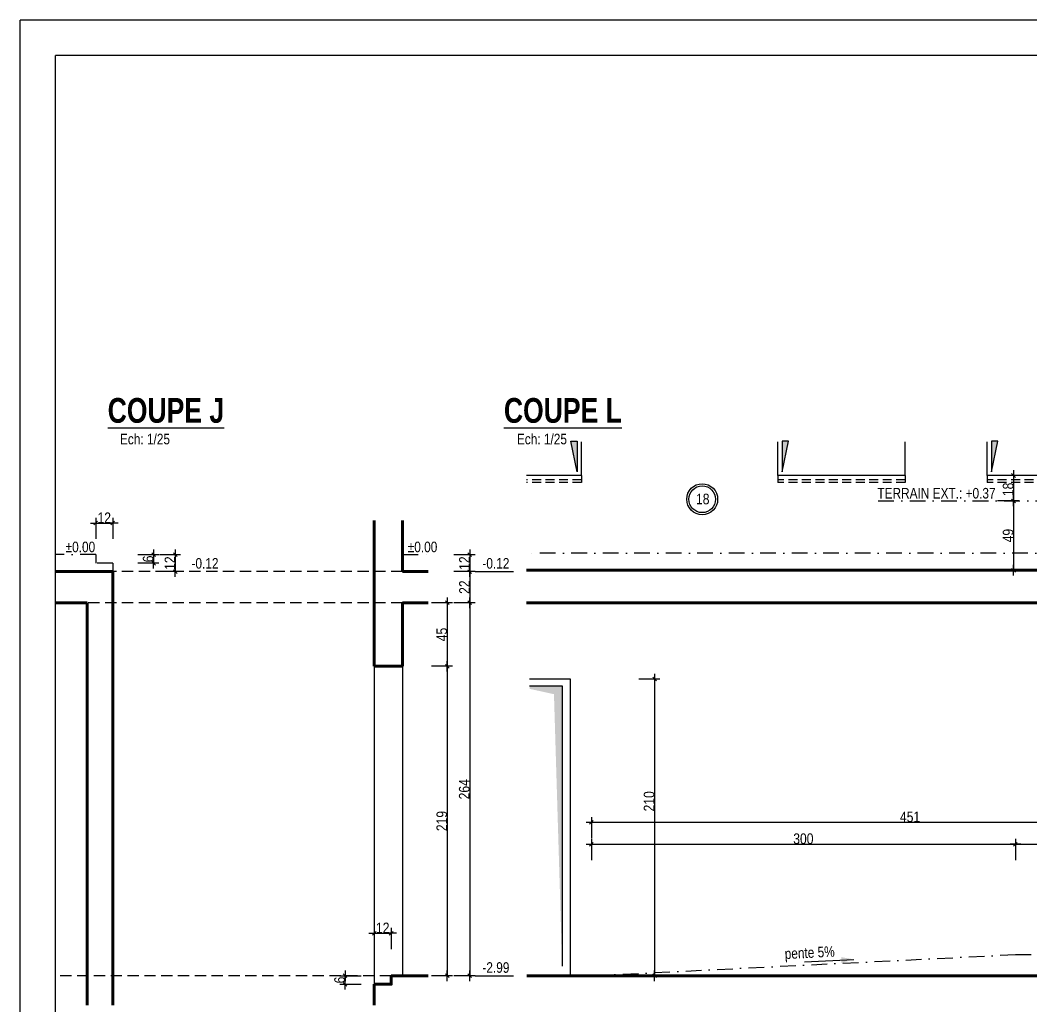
# Model space of a CAD drawing. Header units: centimetres. Extents: x 38820 to 82487, y -36363 to -12804.
# Drawn here: x 45899 to 47329, y -23918 to -22523 of the extents above; entities that cross this region are included whole.
import ezdxf
from ezdxf.enums import TextEntityAlignment as Align

# ---------------------------------------------------------------- set-up
doc = ezdxf.new("R2010")
doc.units = ezdxf.units.CM
doc.header["$LTSCALE"] = 0.5
for name, pattern in [('CACHE2', [4.7625, 3.175, -1.5875]), ('CACHEX2', [19.05, 12.7, -6.35]), ('TIRETPT2', [12.7, 6.35, -3.175, 0, -3.175])]:
    doc.linetypes.add(name, pattern=pattern)
doc.layers.get('DEFPOINTS').update_dxf_attribs({"linetype": 'CONTINUOUS'})
for name, color, linetype in [('01_Cad_2', 5, 'CONTINUOUS'), ('01_cote_gen', 4, 'CONTINUOUS'), ('01_linteaux', 2, 'CONTINUOUS'), ('01_murs_sup', 2, 'CACHEX2'), ('01_texte', 230, 'CONTINUOUS'), ('AA_COTES', 2, 'CONTINUOUS')]:
    doc.layers.add(name, color=color, linetype=linetype)
doc.layers.add('01_murs_coup', color=5, linetype='CONTINUOUS', lineweight=60)
doc.styles.add('Arial Narrow', font='ARIALN.TTF')
doc.styles.add('impact', font='impact.ttf')
doc.styles.add('MATTE_TXT', font='arial.ttf')
doc.styles.add('STYLE2', font='ARIALN.TTF')
doc.dimstyles.new('JB25', dxfattribs={"dimscale": 0.1, "dimtxt": 150, "dimasz": 15, "dimexe": 0.1, "dimexo": 0.1, "dimgap": 0.09, "dimtad": 1, "dimdec": 1, "dimlfac": 0.5, "dimdsep": 46, "dimtxsty": 'STYLE2', "dimblk1": 'BOND_G', "dimblk2": 'BOND_D', "dimsah": 1, "dimcen": 1.5, "dimdle": 0.01, "dimse1": 1, "dimse2": 1, "dimclrd": 4, "dimclre": 2, "dimclrt": 6, "dimazin": 2, "dimtfac": 2.333333, "dimtdec": 1, "dimtix": 1, "dimtmove": 2, "dimatfit": 3, "dimldrblk": 'BOND_G', "dimfxl": 1, "dimtolj": 1, "dimtzin": 0, "dimarcsym": 0})

# ---------------------------------------------------------------- blocks, each defined once
blk = doc.blocks.new('BOND_G')
at = {"layer": 'AA_COTES', "color": 0}
for p, q in [((0, -5), (0, 15)), ((5, 0), (-5, 0)), ((1.77, 1.77), (-1.77, -1.77))]:
    blk.add_line(p, q, dxfattribs=at)
blk = doc.blocks.new('BOND_D')
at = {"layer": 'AA_COTES', "color": 0}
for p, q in [((5, 0), (-5, 0)), ((-1.77, -1.77), (1.77, 1.77)), ((0, 5), (0, -15))]:
    blk.add_line(p, q, dxfattribs=at)
blk = doc.blocks.new('*D1069')
at = {"layer": '01_cote_gen', "color": 4, "lineweight": -2, "transparency": 16777216}
blk.add_line((46535.5, -23304.9), (46535.5, -23345.9), dxfattribs=at)
at = {"layer": 'DEFPOINTS', "color": 0}
for p in [(46476.6, -23303.4), (46476.6, -23347.4), (46535.5, -23347.4)]:
    blk.add_point(p, dxfattribs=at)
at = {"layer": '01_cote_gen', "color": 4, "lineweight": -2, "transparency": 16777216, "xscale": 1.5, "yscale": 1.5, "zscale": 1.5}
for name, p, rotation in [('BOND_G', (46535.5, -23303.4), 90), ('BOND_D', (46535.5, -23347.4), 270)]:
    blk.add_blockref(name, p, dxfattribs=dict(at, rotation=rotation))
at = {"layer": '01_cote_gen', "color": 6, "transparency": 16777216, "insert": (46528, -23325.4), "char_height": 15, "attachment_point": 5, "rotation": 90, "style": 'STYLE2'}
blk.add_mtext('\\A1;22', dxfattribs=at)
blk = doc.blocks.new('*D1070')
at = {"layer": '01_cote_gen', "color": 4, "lineweight": -2, "transparency": 16777216}
blk.add_line((46535.5, -23348.9), (46535.5, -23873.9), dxfattribs=at)
at = {"layer": 'DEFPOINTS', "color": 0}
for p in [(46513, -23347.4), (46476.6, -23875.4), (46535.5, -23875.4)]:
    blk.add_point(p, dxfattribs=at)
at = {"layer": '01_cote_gen', "color": 4, "lineweight": -2, "transparency": 16777216, "xscale": 1.5, "yscale": 1.5, "zscale": 1.5}
for name, p, rotation in [('BOND_G', (46535.5, -23347.4), 90), ('BOND_D', (46535.5, -23875.4), 270)]:
    blk.add_blockref(name, p, dxfattribs=dict(at, rotation=rotation))
at = {"layer": '01_cote_gen', "color": 6, "transparency": 16777216, "insert": (46527.8, -23611.4), "char_height": 15, "attachment_point": 5, "rotation": 90, "style": 'STYLE2'}
blk.add_mtext('\\A1;264', dxfattribs=at)
blk = doc.blocks.new('*D1071')
at = {"layer": '01_cote_gen', "color": 4, "lineweight": -2, "transparency": 16777216}
blk.add_line((46503.7, -23348.9), (46503.7, -23435.9), dxfattribs=at)
at = {"layer": 'DEFPOINTS', "color": 0}
for p in [(46440.3, -23347.4), (46440.3, -23437.4), (46503.7, -23437.4)]:
    blk.add_point(p, dxfattribs=at)
at = {"layer": '01_cote_gen', "color": 4, "lineweight": -2, "transparency": 16777216, "xscale": 1.5, "yscale": 1.5, "zscale": 1.5}
for name, p, rotation in [('BOND_G', (46503.7, -23347.4), 90), ('BOND_D', (46503.7, -23437.4), 270)]:
    blk.add_blockref(name, p, dxfattribs=dict(at, rotation=rotation))
at = {"layer": '01_cote_gen', "color": 6, "transparency": 16777216, "insert": (46496, -23392.4), "char_height": 15, "attachment_point": 5, "rotation": 90, "style": 'STYLE2'}
blk.add_mtext('\\A1;45', dxfattribs=at)
blk = doc.blocks.new('*D1072')
at = {"layer": '01_cote_gen', "color": 4, "lineweight": -2, "transparency": 16777216}
blk.add_line((46503.7, -23438.9), (46503.7, -23873.9), dxfattribs=at)
at = {"layer": 'DEFPOINTS', "color": 0}
for p in [(46481.2, -23437.4), (46476.6, -23875.4), (46503.7, -23875.4)]:
    blk.add_point(p, dxfattribs=at)
at = {"layer": '01_cote_gen', "color": 4, "lineweight": -2, "transparency": 16777216, "xscale": 1.5, "yscale": 1.5, "zscale": 1.5}
for name, p, rotation in [('BOND_G', (46503.7, -23437.4), 90), ('BOND_D', (46503.7, -23875.4), 270)]:
    blk.add_blockref(name, p, dxfattribs=dict(at, rotation=rotation))
at = {"layer": '01_cote_gen', "color": 6, "transparency": 16777216, "insert": (46496, -23656.4), "char_height": 15, "attachment_point": 5, "rotation": 90, "style": 'STYLE2'}
blk.add_mtext('\\A1;219', dxfattribs=at)
blk = doc.blocks.new('*D1073')
at = {"layer": '01_cote_gen', "color": 4, "lineweight": -2, "transparency": 16777216}
blk.add_line((46401.8, -23815.2), (46422.8, -23815.2), dxfattribs=at)
at = {"layer": 'DEFPOINTS', "color": 0}
for p in [(46424.3, -23815.2), (46424.3, -23875.4), (46400.3, -23887.4)]:
    blk.add_point(p, dxfattribs=at)
at = {"layer": '01_cote_gen', "color": 4, "lineweight": -2, "transparency": 16777216, "xscale": 1.5, "yscale": 1.5, "zscale": 1.5, "rotation": 180}
blk.add_blockref('BOND_G', (46400.3, -23815.2), dxfattribs=at)
at = {"layer": '01_cote_gen', "color": 4, "lineweight": -2, "transparency": 16777216, "xscale": 1.5, "yscale": 1.5, "zscale": 1.5}
blk.add_blockref('BOND_D', (46424.3, -23815.2), dxfattribs=at)
at = {"layer": '01_cote_gen', "color": 6, "transparency": 16777216, "insert": (46412.3, -23807.7), "char_height": 15, "attachment_point": 5, "style": 'STYLE2'}
blk.add_mtext('\\A1;12', dxfattribs=at)
blk = doc.blocks.new('*D1074')
at = {"layer": '01_cote_gen', "color": 4, "lineweight": -2, "transparency": 16777216}
blk.add_line((46359.1, -23885.9), (46359.1, -23876.9), dxfattribs=at)
at = {"layer": 'DEFPOINTS', "color": 0}
for p in [(46359.1, -23875.4), (46424.3, -23875.4), (46424.3, -23887.4)]:
    blk.add_point(p, dxfattribs=at)
at = {"layer": '01_cote_gen', "color": 4, "lineweight": -2, "transparency": 16777216, "xscale": 1.5, "yscale": 1.5, "zscale": 1.5}
for name, p, rotation in [('BOND_D', (46359.1, -23875.4), 90), ('BOND_G', (46359.1, -23887.4), 270)]:
    blk.add_blockref(name, p, dxfattribs=dict(at, rotation=rotation))
at = {"layer": '01_cote_gen', "color": 6, "transparency": 16777216, "insert": (46351.4, -23881.4), "char_height": 15, "attachment_point": 5, "rotation": 90, "style": 'STYLE2'}
blk.add_mtext('\\A1;6', dxfattribs=at)
blk = doc.blocks.new('*D1075')
at = {"layer": '01_cote_gen', "color": 4, "lineweight": -2, "transparency": 16777216}
blk.add_line((46088.2, -23280.9), (46088.2, -23289.9), dxfattribs=at)
at = {"layer": 'DEFPOINTS', "color": 0}
for p in [(46006.3, -23279.4), (46030.3, -23291.4), (46088.2, -23291.4)]:
    blk.add_point(p, dxfattribs=at)
at = {"layer": '01_cote_gen', "color": 4, "lineweight": -2, "transparency": 16777216, "xscale": 1.5, "yscale": 1.5, "zscale": 1.5}
for name, p, rotation in [('BOND_G', (46088.2, -23279.4), 90), ('BOND_D', (46088.2, -23291.4), 270)]:
    blk.add_blockref(name, p, dxfattribs=dict(at, rotation=rotation))
at = {"layer": '01_cote_gen', "color": 6, "transparency": 16777216, "insert": (46080.5, -23285.4), "char_height": 15, "attachment_point": 5, "rotation": 90, "style": 'STYLE2'}
blk.add_mtext('\\A1;6', dxfattribs=at)
blk = doc.blocks.new('*D1076')
at = {"layer": '01_cote_gen', "color": 4, "lineweight": -2, "transparency": 16777216}
blk.add_line((46007.8, -23234.7), (46028.8, -23234.7), dxfattribs=at)
at = {"layer": 'DEFPOINTS', "color": 0}
for p in [(46030.3, -23234.7), (46006.3, -23279.4), (46030.3, -23291.4)]:
    blk.add_point(p, dxfattribs=at)
at = {"layer": '01_cote_gen', "color": 4, "lineweight": -2, "transparency": 16777216, "xscale": 1.5, "yscale": 1.5, "zscale": 1.5, "rotation": 180}
blk.add_blockref('BOND_G', (46006.3, -23234.7), dxfattribs=at)
at = {"layer": '01_cote_gen', "color": 4, "lineweight": -2, "transparency": 16777216, "xscale": 1.5, "yscale": 1.5, "zscale": 1.5}
blk.add_blockref('BOND_D', (46030.3, -23234.7), dxfattribs=at)
at = {"layer": '01_cote_gen', "color": 6, "transparency": 16777216, "insert": (46018.3, -23227.2), "char_height": 15, "attachment_point": 5, "style": 'STYLE2'}
blk.add_mtext('\\A1;12', dxfattribs=at)
blk = doc.blocks.new('*D1279')
at = {"layer": '01_cote_gen', "color": 4, "lineweight": -2, "transparency": 16777216}
blk.add_line((46535.5, -23280.9), (46535.5, -23301.9), dxfattribs=at)
at = {"layer": 'DEFPOINTS', "color": 0}
for p in [(46476.6, -23279.4), (46476.6, -23303.4), (46535.5, -23303.4)]:
    blk.add_point(p, dxfattribs=at)
at = {"layer": '01_cote_gen', "color": 4, "lineweight": -2, "transparency": 16777216, "xscale": 1.5, "yscale": 1.5, "zscale": 1.5}
for name, p, rotation in [('BOND_G', (46535.5, -23279.4), 90), ('BOND_D', (46535.5, -23303.4), 270)]:
    blk.add_blockref(name, p, dxfattribs=dict(at, rotation=rotation))
at = {"layer": '01_cote_gen', "color": 6, "transparency": 16777216, "insert": (46528, -23291.4), "char_height": 15, "attachment_point": 5, "rotation": 90, "style": 'STYLE2'}
blk.add_mtext('\\A1;12', dxfattribs=at)
blk = doc.blocks.new('*D1280')
at = {"layer": '01_cote_gen', "color": 4, "lineweight": -2, "transparency": 16777216}
blk.add_line((47454.5, -23873.9), (47454.5, -23846.9), dxfattribs=at)
at = {"layer": 'DEFPOINTS', "color": 0}
for p in [(47454.5, -23845.4), (47488.8, -23845.4), (46616, -23875.4)]:
    blk.add_point(p, dxfattribs=at)
at = {"layer": '01_cote_gen', "color": 4, "lineweight": -2, "transparency": 16777216, "xscale": 1.5, "yscale": 1.5, "zscale": 1.5}
for name, p, rotation in [('BOND_D', (47454.5, -23845.4), 90), ('BOND_G', (47454.5, -23875.4), 270)]:
    blk.add_blockref(name, p, dxfattribs=dict(at, rotation=rotation))
at = {"layer": '01_cote_gen', "color": 6, "transparency": 16777216, "insert": (47446.8, -23860.4), "char_height": 15, "attachment_point": 5, "rotation": 90, "style": 'STYLE2'}
blk.add_mtext('\\A1;15', dxfattribs=at)
blk = doc.blocks.new('*D1281')
at = {"layer": '01_cote_gen', "color": 4, "lineweight": -2, "transparency": 16777216}
blk.add_line((47454.5, -23843.9), (47454.5, -23348.9), dxfattribs=at)
at = {"layer": 'DEFPOINTS', "color": 0}
for p in [(46615.8, -23347.4), (47454.5, -23347.4), (47488.8, -23845.4)]:
    blk.add_point(p, dxfattribs=at)
at = {"layer": '01_cote_gen', "color": 4, "lineweight": -2, "transparency": 16777216, "xscale": 1.5, "yscale": 1.5, "zscale": 1.5}
for name, p, rotation in [('BOND_D', (47454.5, -23347.4), 90), ('BOND_G', (47454.5, -23845.4), 270)]:
    blk.add_blockref(name, p, dxfattribs=dict(at, rotation=rotation))
at = {"layer": '01_cote_gen', "color": 6, "transparency": 16777216, "insert": (47446.8, -23596.4), "char_height": 15, "attachment_point": 5, "rotation": 90, "style": 'STYLE2'}
blk.add_mtext('\\A1;249', dxfattribs=at)
blk = doc.blocks.new('*D1283')
at = {"layer": '01_cote_gen', "color": 4, "lineweight": -2, "transparency": 16777216}
blk.add_line((46118.8, -23280.9), (46118.8, -23301.9), dxfattribs=at)
at = {"layer": 'DEFPOINTS', "color": 0}
for p in [(46006.3, -23279.4), (45998.7, -23303.4), (46118.8, -23303.4)]:
    blk.add_point(p, dxfattribs=at)
at = {"layer": '01_cote_gen', "color": 4, "lineweight": -2, "transparency": 16777216, "xscale": 1.5, "yscale": 1.5, "zscale": 1.5}
for name, p, rotation in [('BOND_G', (46118.8, -23279.4), 90), ('BOND_D', (46118.8, -23303.4), 270)]:
    blk.add_blockref(name, p, dxfattribs=dict(at, rotation=rotation))
at = {"layer": '01_cote_gen', "color": 6, "transparency": 16777216, "insert": (46111.3, -23291.4), "char_height": 15, "attachment_point": 5, "rotation": 90, "style": 'STYLE2'}
blk.add_mtext('\\A1;12', dxfattribs=at)
blk = doc.blocks.new('*D1284')
at = {"layer": '01_cote_gen', "color": 4, "lineweight": -2, "transparency": 16777216}
blk.add_line((46709, -23689.2), (47306, -23689.2), dxfattribs=at)
at = {"layer": 'DEFPOINTS', "color": 0}
for p in [(47307.5, -23689.2), (47307.5, -23845.4), (46707.5, -23875.4)]:
    blk.add_point(p, dxfattribs=at)
at = {"layer": '01_cote_gen', "color": 4, "lineweight": -2, "transparency": 16777216, "xscale": 1.5, "yscale": 1.5, "zscale": 1.5, "rotation": 180}
blk.add_blockref('BOND_G', (46707.5, -23689.2), dxfattribs=at)
at = {"layer": '01_cote_gen', "color": 4, "lineweight": -2, "transparency": 16777216, "xscale": 1.5, "yscale": 1.5, "zscale": 1.5}
blk.add_blockref('BOND_D', (47307.5, -23689.2), dxfattribs=at)
at = {"layer": '01_cote_gen', "color": 6, "transparency": 16777216, "insert": (47007.5, -23681.5), "char_height": 15, "attachment_point": 5, "style": 'STYLE2'}
blk.add_mtext('\\A1;300', dxfattribs=at)
blk = doc.blocks.new('*D1285')
at = {"layer": '01_cote_gen', "color": 4, "lineweight": -2, "transparency": 16777216}
blk.add_line((47309, -23689.2), (47608, -23689.2), dxfattribs=at)
at = {"layer": 'DEFPOINTS', "color": 0}
for p in [(47609.5, -23689.2), (47307.5, -23711.7), (47609.5, -23728.9)]:
    blk.add_point(p, dxfattribs=at)
at = {"layer": '01_cote_gen', "color": 4, "lineweight": -2, "transparency": 16777216, "xscale": 1.5, "yscale": 1.5, "zscale": 1.5, "rotation": 180}
blk.add_blockref('BOND_G', (47307.5, -23689.2), dxfattribs=at)
at = {"layer": '01_cote_gen', "color": 4, "lineweight": -2, "transparency": 16777216, "xscale": 1.5, "yscale": 1.5, "zscale": 1.5}
blk.add_blockref('BOND_D', (47609.5, -23689.2), dxfattribs=at)
at = {"layer": '01_cote_gen', "color": 6, "transparency": 16777216, "insert": (47507.1, -23681.5), "char_height": 15, "attachment_point": 5, "style": 'STYLE2'}
blk.add_mtext('\\A1;151', dxfattribs=at)
blk = doc.blocks.new('*D1286')
at = {"layer": '01_cote_gen', "color": 4, "lineweight": -2, "transparency": 16777216}
blk.add_line((46709, -23658.2), (47608, -23658.2), dxfattribs=at)
at = {"layer": 'DEFPOINTS', "color": 0}
for p in [(47609.5, -23658.2), (46707.5, -23711.7), (47609.5, -23743.7)]:
    blk.add_point(p, dxfattribs=at)
at = {"layer": '01_cote_gen', "color": 4, "lineweight": -2, "transparency": 16777216, "xscale": 1.5, "yscale": 1.5, "zscale": 1.5, "rotation": 180}
blk.add_blockref('BOND_G', (46707.5, -23658.2), dxfattribs=at)
at = {"layer": '01_cote_gen', "color": 4, "lineweight": -2, "transparency": 16777216, "xscale": 1.5, "yscale": 1.5, "zscale": 1.5}
blk.add_blockref('BOND_D', (47609.5, -23658.2), dxfattribs=at)
at = {"layer": '01_cote_gen', "color": 6, "transparency": 16777216, "insert": (47158.5, -23650.5), "char_height": 15, "attachment_point": 5, "style": 'STYLE2'}
blk.add_mtext('\\A1;451', dxfattribs=at)
blk = doc.blocks.new('*D1292')
at = {"layer": '01_cote_gen', "color": 4, "lineweight": -2, "transparency": 16777216}
blk.add_line((47304.9, -23168.9), (47304.9, -23201.9), dxfattribs=at)
at = {"layer": 'DEFPOINTS', "color": 0}
for p in [(47297.5, -23167.4), (47302.3, -23203.4), (47304.9, -23203.4)]:
    blk.add_point(p, dxfattribs=at)
at = {"layer": '01_cote_gen', "color": 4, "lineweight": -2, "transparency": 16777216, "xscale": 1.5, "yscale": 1.5, "zscale": 1.5}
for name, p, rotation in [('BOND_G', (47304.9, -23167.4), 90), ('BOND_D', (47304.9, -23203.4), 270)]:
    blk.add_blockref(name, p, dxfattribs=dict(at, rotation=rotation))
at = {"layer": '01_cote_gen', "color": 6, "transparency": 16777216, "insert": (47297.3, -23187), "char_height": 15, "attachment_point": 5, "rotation": 90, "style": 'STYLE2'}
blk.add_mtext('\\A1;18', dxfattribs=at)
blk = doc.blocks.new('*D1293')
at = {"layer": '01_cote_gen', "color": 4, "lineweight": -2, "transparency": 16777216}
blk.add_line((47304.9, -23204.9), (47304.9, -23299.9), dxfattribs=at)
at = {"layer": 'DEFPOINTS', "color": 0}
for p in [(47297.4, -23203.4), (47297.4, -23301.4), (47304.9, -23301.4)]:
    blk.add_point(p, dxfattribs=at)
at = {"layer": '01_cote_gen', "color": 4, "lineweight": -2, "transparency": 16777216, "xscale": 1.5, "yscale": 1.5, "zscale": 1.5}
for name, p, rotation in [('BOND_G', (47304.9, -23203.4), 90), ('BOND_D', (47304.9, -23301.4), 270)]:
    blk.add_blockref(name, p, dxfattribs=dict(at, rotation=rotation))
at = {"layer": '01_cote_gen', "color": 6, "transparency": 16777216, "insert": (47297.3, -23252.4), "char_height": 15, "attachment_point": 5, "rotation": 90, "style": 'STYLE2'}
blk.add_mtext('\\A1;49', dxfattribs=at)
blk = doc.blocks.new('*D1294')
at = {"layer": '01_cote_gen', "color": 4, "lineweight": -2, "transparency": 16777216}
blk.add_line((46797, -23456.9), (46797, -23873.9), dxfattribs=at)
at = {"layer": 'DEFPOINTS', "color": 0}
for p in [(46677.5, -23455.4), (46677.5, -23875.4), (46797, -23875.4)]:
    blk.add_point(p, dxfattribs=at)
at = {"layer": '01_cote_gen', "color": 4, "lineweight": -2, "transparency": 16777216, "xscale": 1.5, "yscale": 1.5, "zscale": 1.5}
for name, p, rotation in [('BOND_G', (46797, -23455.4), 90), ('BOND_D', (46797, -23875.4), 270)]:
    blk.add_blockref(name, p, dxfattribs=dict(at, rotation=rotation))
at = {"layer": '01_cote_gen', "color": 6, "transparency": 16777216, "insert": (46789.3, -23628.5), "char_height": 15, "attachment_point": 5, "rotation": 90, "style": 'STYLE2'}
blk.add_mtext('\\A1;210', dxfattribs=at)

msp = doc.modelspace()

# ---------------------------------------------------------------- hatches: boundary and pattern name
at = {"layer": '01_linteaux'}
h = msp.add_hatch(color=256, dxfattribs=at)
h.dxf.hatch_style = 1
h.paths.add_polyline_path([(46678.538, -23118.79), (46687.38, -23118.79), (46687.38, -23162.174)])
h = msp.add_hatch(color=256, dxfattribs=at)
h.dxf.hatch_style = 1
h.paths.add_polyline_path([(46986.466, -23118.79), (46977.623, -23118.79), (46977.623, -23162.174)])
h = msp.add_hatch(color=256, dxfattribs=at)
h.dxf.hatch_style = 1
h.paths.add_polyline_path([(47282.466, -23118.79), (47273.623, -23118.79), (47273.623, -23162.174)])

# ---------------------------------------------------------------- linework, layer by layer
at = {"layer": '01_Cad_2'}
for p in [(52889.389, -22522.97), (45899.389, -26722.97)]:
    msp.add_line(p, (45899.389, -22522.97), dxfattribs=at)
at = {"layer": '01_Cad_2', "color": 2}
for p in [(52839.389, -22572.97), (45949.389, -26672.97)]:
    msp.add_line(p, (45949.389, -22572.97), dxfattribs=at)
at = {"layer": '01_cote_gen'}
msp.add_line((46666.225, -23464.919), (46666.225, -23861.907), dxfattribs=at)
at = {"layer": '01_linteaux'}
for p, q in [((46687.38, -23162.174), (46678.538, -23118.79)), ((46678.538, -23118.79), (46687.38, -23118.79)), ((46687.38, -23118.79), (46687.38, -23162.174)), ((46693.502, -23167.361), (46693.502, -23119.493)), ((46971.502, -23167.361), (46971.502, -23119.493)), ((46977.623, -23118.79), (46977.623, -23162.174)), ((46977.623, -23162.174), (46986.466, -23118.79)), ((46986.466, -23118.79), (46977.623, -23118.79)), ((47151.502, -23167.361), (47151.502, -23119.493)), ((47267.502, -23167.361), (47267.502, -23119.493)), ((47273.623, -23118.79), (47273.623, -23162.174)), ((47273.623, -23162.174), (47282.466, -23118.79)), ((47282.466, -23118.79), (47273.623, -23118.79)), ((46693.502, -23167.361), (46615.67, -23167.361)), ((47151.502, -23167.361), (46971.502, -23167.361)), ((47447.502, -23167.361), (47267.502, -23167.361)), ((46400.274, -23437.361), (46400.274, -23887.361)), ((46440.274, -23437.361), (46440.274, -23875.361)), ((46620.066, -23455.361), (46677.502, -23455.361)), ((46620.202, -23464.919), (46666.225, -23464.919)), ((46677.502, -23455.361), (46677.502, -23875.361))]:
    msp.add_line(p, q, dxfattribs=at)
at = {"layer": '01_linteaux', "linetype": 'TIRETPT2', "ltscale": 7}
for p, q in [((47113.401, -23203.361), (47501.786, -23203.361)), ((47681.502, -23277.361), (46615.67, -23277.361)), ((46006.274, -23279.361), (45949.389, -23279.361)), ((46006.274, -23279.361), (46006.274, -23291.361)), ((46030.274, -23291.361), (46006.274, -23291.361)), ((46030.274, -23291.361), (46030.274, -23303.361)), ((46440.274, -23279.361), (46476.552, -23279.361)), ((46707.502, -23875.361), (47307.502, -23845.361)), ((47307.502, -23845.361), (47738.337, -23845.361))]:
    msp.add_line(p, q, dxfattribs=at)
at = {"layer": '01_linteaux', "linetype": 'CACHE2', "ltscale": 10}
for p, q in [((46440.274, -23303.361), (46030.274, -23303.361)), ((46440.274, -23347.361), (45994.274, -23347.361)), ((46424.274, -23875.361), (45949.389, -23875.361))]:
    msp.add_line(p, q, dxfattribs=at)
at = {"layer": '01_linteaux'}
for points in [[(46666.225, -23464.919), (46654.623, -23476.854), (46620.176, -23469.312)], [(46620.202, -23464.919), (46666.225, -23464.919), (46620.176, -23469.312)], [(46666.225, -23464.919), (46654.623, -23476.854), (46666.225, -23861.907)]]:
    msp.add_solid(points, dxfattribs=at)
at = {"layer": '01_murs_coup'}
for p, q in [((46400.274, -23231.215), (46400.274, -23303.361)), ((46440.274, -23231.215), (46440.274, -23303.361)), ((46030.274, -23303.361), (45949.389, -23303.361)), ((46030.274, -23303.361), (46030.274, -23917.128)), ((46400.274, -23303.361), (46400.274, -23437.361)), ((46476.552, -23303.361), (46440.274, -23303.361)), ((46615.806, -23301.361), (47645.502, -23301.361)), ((45994.274, -23347.361), (45949.389, -23347.361)), ((45994.274, -23347.361), (45994.274, -23917.128)), ((46440.274, -23347.361), (46476.552, -23347.361)), ((46440.274, -23437.361), (46440.274, -23347.361)), ((46615.806, -23347.361), (47609.502, -23347.361)), ((46440.274, -23437.361), (46400.274, -23437.361)), ((46616.012, -23875.361), (47645.502, -23875.361))]:
    msp.add_line(p, q, dxfattribs=at)
for points in [[(46424.274, -23875.361), (46424.274, -23887.361), (46400.274, -23887.361)], [(46424.274, -23875.361), (46440.274, -23875.361), (46476.552, -23875.361)], [(46400.274, -23917.128), (46400.274, -23887.361)]]:
    msp.add_lwpolyline(points, dxfattribs=at)
at = {"layer": '01_murs_sup', "ltscale": 2}
for p, q in [((46693.502, -23173.361), (46615.693, -23173.361)), ((46693.502, -23177.361), (46615.693, -23177.361)), ((46693.502, -23167.361), (46693.502, -23177.361)), ((46971.502, -23167.361), (46971.502, -23177.361)), ((47151.502, -23173.361), (46971.502, -23173.361)), ((47151.502, -23177.361), (46971.502, -23177.361)), ((47151.502, -23167.361), (47151.502, -23177.361)), ((47267.502, -23167.361), (47267.502, -23177.361)), ((47447.502, -23173.361), (47267.502, -23173.361)), ((47447.502, -23177.361), (47267.502, -23177.361))]:
    msp.add_line(p, q, dxfattribs=at)
at = {"layer": '01_texte'}
for p, q in [((46542.996, -23303.361), (46597.192, -23303.361)), ((47009.337, -23855.662), (47079.092, -23852.174)), ((46542.996, -23875.361), (46597.192, -23875.361))]:
    msp.add_line(p, q, dxfattribs=at)
for radius in [21.894, 18.967]:
    msp.add_circle((46864.35, -23200.918), radius, dxfattribs=at)
for points in [[(47079.092, -23852.174), (47060.995, -23849.028), (47061.197, -23853.069)], [(47079.092, -23852.174), (47061.399, -23857.109), (47061.197, -23853.069)]]:
    msp.add_solid(points, dxfattribs=at)

# ---------------------------------------------------------------- texts
at = {"layer": '01_texte', "style": 'impact'}
for s, p in [('%%UCOUPE J', (46105.556, -23103.21)), ('%%UCOUPE L', (46667.23, -23103.21))]:
    msp.add_text(s, height=35, dxfattribs=at).set_placement(p, align=Align.BOTTOM_CENTER)
at = {"layer": '01_texte', "style": 'MATTE_TXT', "width": 0.8}
for s, p in [('Ech: 1/25', (46075.936, -23127.771)), ('Ech: 1/25', (46637.609, -23127.771)), ('TERRAIN EXT.: +0.37', (47195.87, -23204.458)), ('%%P0.00', (45984.557, -23280.458)), ('%%P0.00', (46468.677, -23280.458)), ('-0.12', (46160.853, -23303.679)), ('-0.12', (46572.475, -23303.679)), ('-2.99', (46572.475, -23875.679))]:
    msp.add_text(s, height=15, dxfattribs=at).set_placement(p, align=Align.BOTTOM_CENTER)
at = {"layer": '01_texte', "style": 'Arial Narrow'}
msp.add_text('18', height=15, dxfattribs=at).set_placement((46855.596, -23208.105))
at = {"layer": '01_texte', "style": 'MATTE_TXT', "width": 0.8}
msp.add_text('pente 5%%%', height=15, rotation=2.862405, dxfattribs=at).set_placement((47017.043, -23854.541), align=Align.BOTTOM_CENTER)

# ---------------------------------------------------------------- dimensions: what is measured, and where the dimension line sits
at = {"layer": '01_cote_gen'}
for base, p1, p2, picture, middle in [((47304.931, -23203.361), (47297.543, -23167.361), (47302.324, -23203.361), '*D1292', (47297.264, -23186.991)), ((46796.967, -23875.361), (46677.502, -23455.361), (46677.502, -23875.361), '*D1294', (46789.299, -23628.484))]:
    dim = msp.add_linear_dim(base=base, p1=p1, p2=p2, angle=90, dimstyle='JB25', dxfattribs=at)
    dim.commit()
    dim.dimension.update_dxf_attribs({"geometry": picture, "text_midpoint": middle, "dimtype": 160})
for base, p1, p2, picture, middle in [((47304.931, -23301.361), (47297.431, -23203.361), (47297.431, -23301.361), '*D1293', (47297.264, -23252.361)), ((46118.821, -23303.361), (46006.274, -23279.361), (45998.745, -23303.361), '*D1283', (46111.281, -23291.361)), ((46088.163, -23291.361), (46006.274, -23279.361), (46030.274, -23291.361), '*D1075', (46080.495, -23285.361)), ((46535.496, -23303.361), (46476.552, -23279.361), (46476.552, -23303.361), '*D1279', (46527.956, -23291.361)), ((46535.496, -23347.361), (46476.552, -23303.361), (46476.552, -23347.361), '*D1069', (46527.956, -23325.361)), ((46503.681, -23437.361), (46440.274, -23347.361), (46440.274, -23437.361), '*D1071', (46496.044, -23392.361)), ((46535.496, -23875.361), (46512.996, -23347.361), (46476.552, -23875.361), '*D1070', (46527.828, -23611.361)), ((47454.457, -23347.361), (47488.78, -23845.361), (46615.782, -23347.361), '*D1281', (47446.79, -23596.361)), ((46503.681, -23875.361), (46481.181, -23437.361), (46476.552, -23875.361), '*D1072', (46496.014, -23656.361)), ((47454.457, -23845.361), (46616.012, -23875.361), (47488.805, -23845.361), '*D1280', (47446.79, -23860.361)), ((46359.115, -23875.361), (46424.274, -23887.361), (46424.274, -23875.361), '*D1074', (46351.448, -23881.361))]:
    dim = msp.add_linear_dim(base=base, p1=p1, p2=p2, angle=90, dimstyle='JB25', dxfattribs=at)
    dim.commit()
    dim.dimension.update_dxf_attribs({"geometry": picture, "text_midpoint": middle})
for base, p1, p2, picture, middle in [((46030.274, -23234.748), (46006.274, -23279.361), (46030.274, -23291.361), '*D1076', (46018.274, -23227.208)), ((47609.502, -23658.202), (46707.502, -23711.697), (47609.502, -23743.748), '*D1286', (47158.502, -23650.534)), ((47307.502, -23689.197), (46707.502, -23875.361), (47307.502, -23845.361), '*D1284', (47007.502, -23681.529)), ((46424.274, -23815.231), (46400.274, -23887.361), (46424.274, -23875.361), '*D1073', (46412.274, -23807.691))]:
    dim = msp.add_linear_dim(base=base, p1=p1, p2=p2, dimstyle='JB25', dxfattribs=at)
    dim.commit()
    dim.dimension.update_dxf_attribs({"geometry": picture, "text_midpoint": middle})
dim = msp.add_linear_dim(base=(47609.502, -23689.197), p1=(47307.502, -23711.697), p2=(47609.502, -23728.87), dimstyle='JB25', dxfattribs=at)
dim.commit()
dim.dimension.update_dxf_attribs({"geometry": '*D1285', "text_midpoint": (47507.117, -23681.529), "dimtype": 160})

doc.saveas('drawing.dxf')
